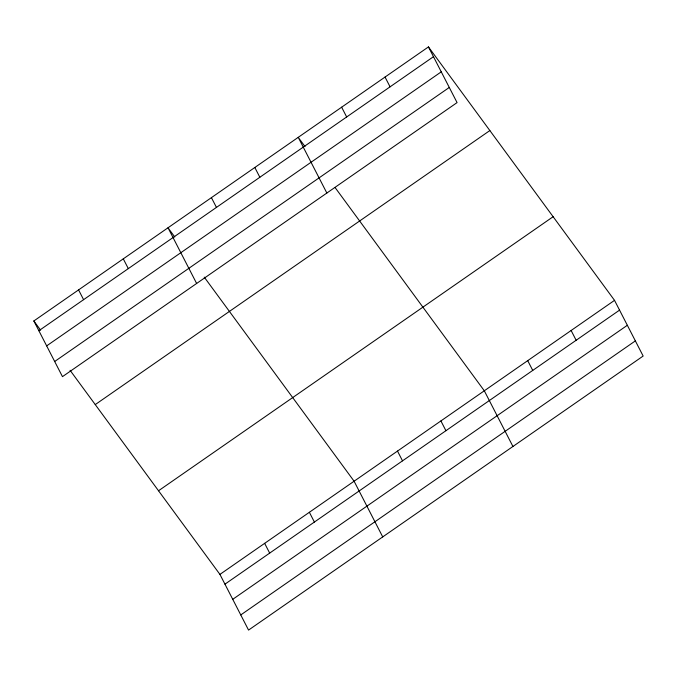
<?xml version="1.0" encoding="UTF-8"?>
<svg xmlns="http://www.w3.org/2000/svg" width="677" height="677" viewBox="0 0 677 677"><rect width="100%" height="100%" fill="white"/><g stroke="black" fill="none" stroke-linecap="round" stroke-linejoin="round"><path stroke-width="1.02" d="M428.448 46.916L457.068 102.599L62.47 376.649L33.85 320.957L428.448 46.916L614.53 300.351L643.15 356.043L248.552 630.084L219.932 574.401L70.078 370.302M38.868 330.731L433.475 56.69M46.662 345.879L441.26 71.838M54.685 361.493L449.283 87.451M95.254 404.592L489.86 130.551M158.52 490.766L553.126 216.716M219.932 574.401L614.53 300.351M224.95 584.166L619.557 310.125M232.736 599.323L627.342 325.282M240.767 614.936L635.364 340.886M304.988 146.545L298.235 137.346L326.856 193.038M335.073 187.529L484.309 390.79L512.929 446.473M174.768 236.984L168.014 227.785L196.635 283.468M204.242 277.13L354.096 481.22L382.717 536.912M33.85 320.957L40.603 330.156M571.126 330.494L576.144 340.269M385.044 77.06L390.07 86.834M527.721 360.646L532.74 370.412M341.64 107.203L346.658 116.977M440.905 420.933L445.931 430.707M254.823 167.498L259.85 177.264M397.501 451.077L402.519 460.851M211.419 197.642L216.445 207.407M309.372 512.277L314.399 522.052M123.29 258.842L128.317 268.617M264.648 543.343L269.674 553.109M78.574 289.9L83.593 299.674"/></g></svg>
